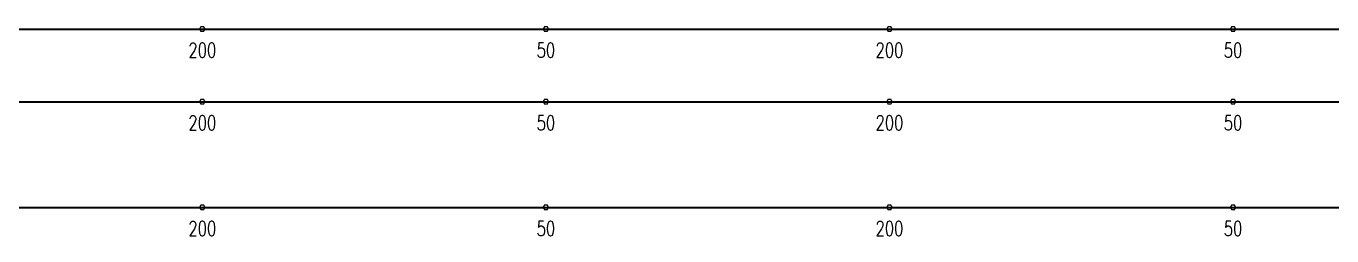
# Model space of a CAD drawing. Header units: millimetres. Extents: x 118516 to 588795, y -24154 to 50684.
# Drawn here: x 400384 to 420146, y 14067 to 17245 of the extents above; entities that cross this region are included whole.
import ezdxf

# ---------------------------------------------------------------- set-up
doc = ezdxf.new("R2010")
doc.units = ezdxf.units.MM
doc.layers.add('Current plane_Column', color=7, linetype='Continuous', true_color=0x4b00ff)
doc.layers.add('NDC_S-TENDON', color=6, linetype='Continuous', lineweight=35)
doc.layers.add('NDC_S_ANNO', color=7, linetype='Continuous', lineweight=20)
doc.styles.add('NDC_ANNO', font='', dxfattribs={"width": 0.8})
doc.styles.get('NDC_ANNO').set_extended_font_data('Dotum')

# ---------------------------------------------------------------- blocks, each defined once
blk = doc.blocks.new('HTB TDX')
at = {"layer": 'NDC_S-TENDON', "linetype": 'Continuous'}
for points, elevation in [([(20490, 7700, 20, 20, 0), (20470, 7735, 20, 20, 0), (20430, 7735, 20, 20, 0), (20410, 7700, 20, 20, 0), (20430, 7665, 20, 20, 0), (20470, 7665, 20, 20, 0)], 3650), ([(20490, 7700, 20, 20, 0), (20470, 7735, 20, 20, 0), (20430, 7735, 20, 20, 0), (20410, 7700, 20, 20, 0), (20430, 7665, 20, 20, 0), (20470, 7665, 20, 20, 0)], 3650), ([(20490, 7700, 20, 20, 0), (20470, 7735, 20, 20, 0), (20430, 7735, 20, 20, 0), (20410, 7700, 20, 20, 0), (20430, 7665, 20, 20, 0), (20470, 7665, 20, 20, 0)], 3650), ([(20490, 7700, 20, 20, 0), (20470, 7735, 20, 20, 0), (20430, 7735, 20, 20, 0), (20410, 7700, 20, 20, 0), (20430, 7665, 20, 20, 0), (20470, 7665, 20, 20, 0)], 3650), ([(25690, 7700, 20, 20, 0), (25670, 7735, 20, 20, 0), (25630, 7735, 20, 20, 0), (25610, 7700, 20, 20, 0), (25630, 7665, 20, 20, 0), (25670, 7665, 20, 20, 0)], 3500), ([(25690, 7700, 20, 20, 0), (25670, 7735, 20, 20, 0), (25630, 7735, 20, 20, 0), (25610, 7700, 20, 20, 0), (25630, 7665, 20, 20, 0), (25670, 7665, 20, 20, 0)], 3500), ([(30890, 7700, 20, 20, 0), (30870, 7735, 20, 20, 0), (30830, 7735, 20, 20, 0), (30810, 7700, 20, 20, 0), (30830, 7665, 20, 20, 0), (30870, 7665, 20, 20, 0)], 3650), ([(30890, 7700, 20, 20, 0), (30870, 7735, 20, 20, 0), (30830, 7735, 20, 20, 0), (30810, 7700, 20, 20, 0), (30830, 7665, 20, 20, 0), (30870, 7665, 20, 20, 0)], 3650), ([(30890, 7700, 20, 20, 0), (30870, 7735, 20, 20, 0), (30830, 7735, 20, 20, 0), (30810, 7700, 20, 20, 0), (30830, 7665, 20, 20, 0), (30870, 7665, 20, 20, 0)], 3650), ([(30890, 7700, 20, 20, 0), (30870, 7735, 20, 20, 0), (30830, 7735, 20, 20, 0), (30810, 7700, 20, 20, 0), (30830, 7665, 20, 20, 0), (30870, 7665, 20, 20, 0)], 3650), ([(36090, 7700, 20, 20, 0), (36070, 7735, 20, 20, 0), (36030, 7735, 20, 20, 0), (36010, 7700, 20, 20, 0), (36030, 7665, 20, 20, 0), (36070, 7665, 20, 20, 0)], 3500), ([(36090, 7700, 20, 20, 0), (36070, 7735, 20, 20, 0), (36030, 7735, 20, 20, 0), (36010, 7700, 20, 20, 0), (36030, 7665, 20, 20, 0), (36070, 7665, 20, 20, 0)], 3500), ([(20490, 6600, 20, 20, 0), (20470, 6635, 20, 20, 0), (20430, 6635, 20, 20, 0), (20410, 6600, 20, 20, 0), (20430, 6565, 20, 20, 0), (20470, 6565, 20, 20, 0)], 3650), ([(20490, 6600, 20, 20, 0), (20470, 6635, 20, 20, 0), (20430, 6635, 20, 20, 0), (20410, 6600, 20, 20, 0), (20430, 6565, 20, 20, 0), (20470, 6565, 20, 20, 0)], 3650), ([(20490, 6600, 20, 20, 0), (20470, 6635, 20, 20, 0), (20430, 6635, 20, 20, 0), (20410, 6600, 20, 20, 0), (20430, 6565, 20, 20, 0), (20470, 6565, 20, 20, 0)], 3650), ([(20490, 6600, 20, 20, 0), (20470, 6635, 20, 20, 0), (20430, 6635, 20, 20, 0), (20410, 6600, 20, 20, 0), (20430, 6565, 20, 20, 0), (20470, 6565, 20, 20, 0)], 3650), ([(25690, 6600, 20, 20, 0), (25670, 6635, 20, 20, 0), (25630, 6635, 20, 20, 0), (25610, 6600, 20, 20, 0), (25630, 6565, 20, 20, 0), (25670, 6565, 20, 20, 0)], 3500), ([(25690, 6600, 20, 20, 0), (25670, 6635, 20, 20, 0), (25630, 6635, 20, 20, 0), (25610, 6600, 20, 20, 0), (25630, 6565, 20, 20, 0), (25670, 6565, 20, 20, 0)], 3500), ([(30890, 6600, 20, 20, 0), (30870, 6635, 20, 20, 0), (30830, 6635, 20, 20, 0), (30810, 6600, 20, 20, 0), (30830, 6565, 20, 20, 0), (30870, 6565, 20, 20, 0)], 3650), ([(30890, 6600, 20, 20, 0), (30870, 6635, 20, 20, 0), (30830, 6635, 20, 20, 0), (30810, 6600, 20, 20, 0), (30830, 6565, 20, 20, 0), (30870, 6565, 20, 20, 0)], 3650), ([(30890, 6600, 20, 20, 0), (30870, 6635, 20, 20, 0), (30830, 6635, 20, 20, 0), (30810, 6600, 20, 20, 0), (30830, 6565, 20, 20, 0), (30870, 6565, 20, 20, 0)], 3650), ([(30890, 6600, 20, 20, 0), (30870, 6635, 20, 20, 0), (30830, 6635, 20, 20, 0), (30810, 6600, 20, 20, 0), (30830, 6565, 20, 20, 0), (30870, 6565, 20, 20, 0)], 3650), ([(36090, 6600, 20, 20, 0), (36070, 6635, 20, 20, 0), (36030, 6635, 20, 20, 0), (36010, 6600, 20, 20, 0), (36030, 6565, 20, 20, 0), (36070, 6565, 20, 20, 0)], 3500), ([(36090, 6600, 20, 20, 0), (36070, 6635, 20, 20, 0), (36030, 6635, 20, 20, 0), (36010, 6600, 20, 20, 0), (36030, 6565, 20, 20, 0), (36070, 6565, 20, 20, 0)], 3500), ([(20490, 5000, 20, 20, 0), (20470, 5035, 20, 20, 0), (20430, 5035, 20, 20, 0), (20410, 5000, 20, 20, 0), (20430, 4965, 20, 20, 0), (20470, 4965, 20, 20, 0)], 3650), ([(20490, 5000, 20, 20, 0), (20470, 5035, 20, 20, 0), (20430, 5035, 20, 20, 0), (20410, 5000, 20, 20, 0), (20430, 4965, 20, 20, 0), (20470, 4965, 20, 20, 0)], 3650), ([(20490, 5000, 20, 20, 0), (20470, 5035, 20, 20, 0), (20430, 5035, 20, 20, 0), (20410, 5000, 20, 20, 0), (20430, 4965, 20, 20, 0), (20470, 4965, 20, 20, 0)], 3650), ([(20490, 5000, 20, 20, 0), (20470, 5035, 20, 20, 0), (20430, 5035, 20, 20, 0), (20410, 5000, 20, 20, 0), (20430, 4965, 20, 20, 0), (20470, 4965, 20, 20, 0)], 3650), ([(25690, 5000, 20, 20, 0), (25670, 5035, 20, 20, 0), (25630, 5035, 20, 20, 0), (25610, 5000, 20, 20, 0), (25630, 4965, 20, 20, 0), (25670, 4965, 20, 20, 0)], 3500), ([(25690, 5000, 20, 20, 0), (25670, 5035, 20, 20, 0), (25630, 5035, 20, 20, 0), (25610, 5000, 20, 20, 0), (25630, 4965, 20, 20, 0), (25670, 4965, 20, 20, 0)], 3500), ([(30890, 5000, 20, 20, 0), (30870, 5035, 20, 20, 0), (30830, 5035, 20, 20, 0), (30810, 5000, 20, 20, 0), (30830, 4965, 20, 20, 0), (30870, 4965, 20, 20, 0)], 3650), ([(30890, 5000, 20, 20, 0), (30870, 5035, 20, 20, 0), (30830, 5035, 20, 20, 0), (30810, 5000, 20, 20, 0), (30830, 4965, 20, 20, 0), (30870, 4965, 20, 20, 0)], 3650), ([(30890, 5000, 20, 20, 0), (30870, 5035, 20, 20, 0), (30830, 5035, 20, 20, 0), (30810, 5000, 20, 20, 0), (30830, 4965, 20, 20, 0), (30870, 4965, 20, 20, 0)], 3650), ([(30890, 5000, 20, 20, 0), (30870, 5035, 20, 20, 0), (30830, 5035, 20, 20, 0), (30810, 5000, 20, 20, 0), (30830, 4965, 20, 20, 0), (30870, 4965, 20, 20, 0)], 3650), ([(36090, 5000, 20, 20, 0), (36070, 5035, 20, 20, 0), (36030, 5035, 20, 20, 0), (36010, 5000, 20, 20, 0), (36030, 4965, 20, 20, 0), (36070, 4965, 20, 20, 0)], 3500), ([(36090, 5000, 20, 20, 0), (36070, 5035, 20, 20, 0), (36030, 5035, 20, 20, 0), (36010, 5000, 20, 20, 0), (36030, 4965, 20, 20, 0), (36070, 4965, 20, 20, 0)], 3500)]:
    blk.add_lwpolyline(points, format="xyseb", close=True, dxfattribs=dict(at, elevation=elevation))
for points in [[(10050, 7700, 3650), (10743, 7700, 3643), (11437, 7700, 3623), (12130, 7700, 3590), (13170, 7700, 3540), (14210, 7700, 3510), (15250, 7700, 3500), (16290, 7700, 3510), (17330, 7700, 3540), (18370, 7700, 3590), (19063, 7700, 3623), (19757, 7700, 3643), (20450, 7700, 3650)], [(20450, 7700, 3650), (21143, 7700, 3643), (21837, 7700, 3623), (22530, 7700, 3590), (23570, 7700, 3540), (24610, 7700, 3510), (25650, 7700, 3500), (26690, 7700, 3510), (27730, 7700, 3540), (28770, 7700, 3590), (29463, 7700, 3623), (30157, 7700, 3643), (30850, 7700, 3650)], [(30850, 7700, 3650), (31543, 7700, 3643), (32237, 7700, 3623), (32930, 7700, 3590), (33710, 7700, 3551), (34490, 7700, 3522), (35270, 7700, 3506), (36050, 7700, 3500), (36830, 7700, 3506), (37610, 7700, 3522), (38390, 7700, 3551), (39170, 7700, 3590), (39863, 7700, 3623), (40557, 7700, 3643), (41250, 7700, 3650)], [(10050, 6600, 3650), (10743, 6600, 3643), (11437, 6600, 3623), (12130, 6600, 3590), (13170, 6600, 3540), (14210, 6600, 3510), (15250, 6600, 3500), (16290, 6600, 3510), (17330, 6600, 3540), (18370, 6600, 3590), (19063, 6600, 3623), (19757, 6600, 3643), (20450, 6600, 3650)], [(20450, 6600, 3650), (21143, 6600, 3643), (21837, 6600, 3623), (22530, 6600, 3590), (23570, 6600, 3540), (24610, 6600, 3510), (25650, 6600, 3500), (26690, 6600, 3510), (27730, 6600, 3540), (28770, 6600, 3590), (29463, 6600, 3623), (30157, 6600, 3643), (30850, 6600, 3650)], [(30850, 6600, 3650), (31543, 6600, 3643), (32237, 6600, 3623), (32930, 6600, 3590), (33710, 6600, 3551), (34490, 6600, 3522), (35270, 6600, 3506), (36050, 6600, 3500), (36830, 6600, 3506), (37610, 6600, 3522), (38390, 6600, 3551), (39170, 6600, 3590), (39863, 6600, 3623), (40557, 6600, 3643), (41250, 6600, 3650)], [(10050, 5000, 3650), (10743, 5000, 3643), (11437, 5000, 3623), (12130, 5000, 3590), (13170, 5000, 3540), (14210, 5000, 3510), (15250, 5000, 3500), (16290, 5000, 3510), (17330, 5000, 3540), (18370, 5000, 3590), (19063, 5000, 3623), (19757, 5000, 3643), (20450, 5000, 3650)], [(20450, 5000, 3650), (21143, 5000, 3643), (21837, 5000, 3623), (22530, 5000, 3590), (23570, 5000, 3540), (24610, 5000, 3510), (25650, 5000, 3500), (26690, 5000, 3510), (27730, 5000, 3540), (28770, 5000, 3590), (29463, 5000, 3623), (30157, 5000, 3643), (30850, 5000, 3650)], [(30850, 5000, 3650), (31543, 5000, 3643), (32237, 5000, 3623), (32930, 5000, 3590), (33710, 5000, 3551), (34490, 5000, 3522), (35270, 5000, 3506), (36050, 5000, 3500), (36830, 5000, 3506), (37610, 5000, 3522), (38390, 5000, 3551), (39170, 5000, 3590), (39863, 5000, 3623), (40557, 5000, 3643), (41250, 5000, 3650)]]:
    blk.add_polyline3d(points, dxfattribs=at)
at = {"layer": 'NDC_S_ANNO', "linetype": 'Continuous', "char_height": 225, "attachment_point": 5, "line_spacing_factor": 0.75, "style": 'NDC_ANNO'}
for s, insert in [('\\FSTANDARD.shx;200', (20450, 7380, 3650)), ('\\FSTANDARD.shx;50', (25650, 7380, 3500)), ('\\FSTANDARD.shx;200', (30850, 7380, 3650)), ('\\FSTANDARD.shx;50', (36050, 7380, 3500)), ('\\FSTANDARD.shx;200', (20450, 6280, 3650)), ('\\FSTANDARD.shx;50', (25650, 6280, 3500)), ('\\FSTANDARD.shx;200', (30850, 6280, 3650)), ('\\FSTANDARD.shx;50', (36050, 6280, 3500)), ('\\FSTANDARD.shx;200', (20450, 4680, 3650)), ('\\FSTANDARD.shx;50', (25650, 4680, 3500)), ('\\FSTANDARD.shx;200', (30850, 4680, 3650)), ('\\FSTANDARD.shx;50', (36050, 4680, 3500))]:
    blk.add_mtext(s, dxfattribs=dict(at, insert=insert))

msp = doc.modelspace()

# ---------------------------------------------------------------- block references
at = {"layer": 'Current plane_Column'}
msp.add_blockref('HTB TDX', (382600, 9500), dxfattribs=at)

doc.saveas('drawing.dxf')
